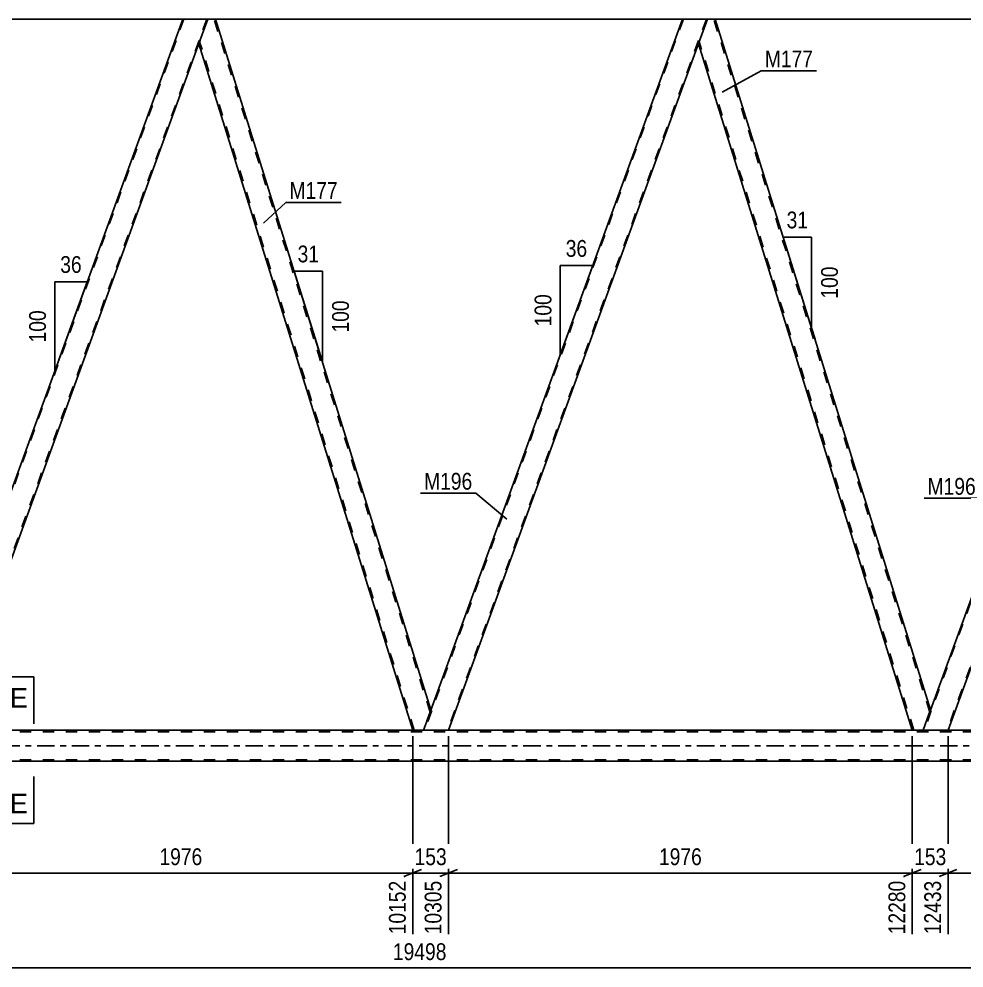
# Model space of a CAD drawing. Header units: millimetres. Extents: x 0 to 841, y 0 to 594.
# Drawn here: x 349.6 to 510.6, y 286.9 to 448.7 of the extents above; entities that cross this region are included whole.
import ezdxf

# ---------------------------------------------------------------- set-up
doc = ezdxf.new("R2010")
doc.units = ezdxf.units.MM
doc.linetypes.add('DXK_LINE_DOT2', pattern=[3.9198, 1.9599, -1.9599])
doc.linetypes.add('DXK_LINE_DOT3', pattern=[5.9187, 2.979, -0.9799, 0.9799, -0.9799])
doc.styles.add('Arial', font='ARIAL.TTF', dxfattribs={"height": 0.2})
doc.styles.add('Arial Narrow', font='ARIALN.TTF', dxfattribs={"height": 0.2})

# ---------------------------------------------------------------- blocks, each defined once
blk = doc.blocks.new('Part-814553284-4056 - 3941')
at = {"color": 7, "linetype": 'DXK_LINE_DOT2'}
for p, q in [((462.79, 448.66), (418.67, 327.44)), ((466.71, 448.66), (422.59, 327.44)), ((466.88, 448.66), (465.35, 444.46)), ((419.75, 330.87), (418.5, 327.44)), ((422.76, 327.44), (418.5, 327.44))]:
    blk.add_line(p, q, dxfattribs=at)
at = {"color": 2, "linetype": 'Continuous'}
for p, q in [((462.62, 448.66), (419.75, 330.87)), ((466.88, 448.66), (462.62, 448.66)), ((465.35, 444.46), (422.76, 327.44))]:
    blk.add_line(p, q, dxfattribs=at)
blk = doc.blocks.new('Part-814553284-4032 - 3941')
at = {"color": 7, "linetype": 'DXK_LINE_DOT2'}
for p, q in [((547.93, 448.66), (503.81, 327.44)), ((551.85, 448.66), (507.72, 327.44)), ((552.02, 448.66), (550.49, 444.46)), ((504.88, 330.87), (503.64, 327.44)), ((507.89, 327.44), (503.64, 327.44))]:
    blk.add_line(p, q, dxfattribs=at)
at = {"color": 2, "linetype": 'Continuous'}
for p, q in [((547.76, 448.66), (504.88, 330.87)), ((552.02, 448.66), (547.76, 448.66)), ((550.49, 444.46), (507.89, 327.44))]:
    blk.add_line(p, q, dxfattribs=at)
blk = doc.blocks.new('Part-814553284-4038 - 3941')
at = {"color": 2, "linetype": 'Continuous'}
for p, q in [((377.49, 448.66), (297.93, 448.66)), ((462.62, 448.66), (383.06, 448.66)), ((547.76, 448.66), (468.2, 448.66))]:
    blk.add_line(p, q, dxfattribs=at)
at = {"color": 7, "linetype": 'DXK_LINE_DOT2'}
for p, q in [((383.06, 448.66), (377.49, 448.66)), ((468.2, 448.66), (462.62, 448.66))]:
    blk.add_line(p, q, dxfattribs=at)
blk = doc.blocks.new('Part-814553284-4061 - 3941')
at = {"color": 2, "linetype": 'Continuous'}
for p, q in [((466.88, 448.66), (465.35, 444.47)), ((468.2, 448.66), (466.88, 448.66)), ((504.9, 330.92), (468.2, 448.66)), ((501.79, 327.44), (465.33, 444.41)), ((465.35, 444.47), (465.35, 444.46)), ((504.63, 330.17), (503.64, 327.44)), ((504.88, 330.86), (504.63, 330.17)), ((504.88, 330.87), (504.88, 330.86))]:
    blk.add_line(p, q, dxfattribs=at)
at = {"color": 7, "linetype": 'DXK_LINE_DOT2'}
for p, q in [((504.77, 330.54), (467.95, 448.66)), ((502.04, 327.44), (465.47, 444.79)), ((465.35, 444.47), (465.33, 444.41)), ((504.63, 330.17), (504.82, 330.7)), ((504.9, 330.92), (504.88, 330.87)), ((503.64, 327.44), (501.79, 327.44))]:
    blk.add_line(p, q, dxfattribs=at)
blk = doc.blocks.new('Part-814553284-4091 - 3941')
at = {"color": 2, "linetype": 'Continuous'}
for p, q in [((381.75, 448.66), (380.22, 444.47)), ((383.06, 448.66), (381.75, 448.66)), ((419.77, 330.92), (383.06, 448.66)), ((416.66, 327.44), (380.2, 444.41)), ((380.22, 444.47), (380.22, 444.46)), ((419.5, 330.17), (418.5, 327.44)), ((419.75, 330.86), (419.5, 330.17)), ((419.75, 330.87), (419.75, 330.86))]:
    blk.add_line(p, q, dxfattribs=at)
at = {"color": 7, "linetype": 'DXK_LINE_DOT2'}
for p, q in [((419.63, 330.54), (382.81, 448.66)), ((416.91, 327.44), (380.34, 444.79)), ((380.22, 444.47), (380.2, 444.41)), ((419.5, 330.17), (419.69, 330.7)), ((419.77, 330.92), (419.75, 330.87)), ((418.5, 327.44), (416.66, 327.44))]:
    blk.add_line(p, q, dxfattribs=at)
blk = doc.blocks.new('Part-814553284-4096 - 3941')
at = {"color": 7, "linetype": 'DXK_LINE_DOT2'}
for p, q in [((377.66, 448.66), (333.54, 327.45)), ((381.58, 448.66), (337.46, 327.45)), ((381.75, 448.66), (380.22, 444.46)), ((333.37, 327.45), (335.13, 332.27)), ((339.38, 332.27), (337.63, 327.45)), ((337.63, 327.45), (333.37, 327.45))]:
    blk.add_line(p, q, dxfattribs=at)
at = {"color": 2, "linetype": 'Continuous'}
for p, q in [((377.49, 448.66), (335.13, 332.27)), ((381.75, 448.66), (377.49, 448.66)), ((380.22, 444.46), (339.38, 332.27))]:
    blk.add_line(p, q, dxfattribs=at)
blk = doc.blocks.new('Part-814553284-4101 - 3941')
at = {"color": 7, "linetype": 'DXK_LINE_DOT2'}
for p, q in [((743.63, 327.2), (56.7, 327.21)), ((743.63, 322.4), (56.7, 322.41))]:
    blk.add_line(p, q, dxfattribs=at)
at = {"color": 2, "linetype": 'Continuous'}
for p, q in [((582.29, 327.44), (342.09, 327.45)), ((582.29, 322.16), (342.09, 322.17))]:
    blk.add_line(p, q, dxfattribs=at)
at = {"color": 7, "linetype": 'DXK_LINE_DOT3'}
blk.add_line((56.7, 324.81), (743.63, 324.8), dxfattribs=at)
blk = doc.blocks.new('StraightDimension-814553284-5178 - 3941')
at = {"color": 7, "linetype": 'Continuous'}
for p, q in [((507.89, 326.44), (507.89, 292.67)), ((586.93, 326.44), (586.93, 292.67)), ((509.39, 303.71), (506.39, 302.51)), ((507.89, 303.11), (586.93, 303.11)), ((585.43, 302.51), (588.43, 303.71))]:
    blk.add_line(p, q, dxfattribs=at)
at = {"color": 0}
blk.add_wipeout([(551.67, 303.86), (551.67, 308.06), (543.15, 308.06), (543.15, 303.86)], dxfattribs=at)
at = {"color": 0, "linetype": 'Continuous'}
blk.add_wipeout([(586.33, 302.41), (582.13, 302.41), (582.13, 292.07), (586.33, 292.07)], dxfattribs=at)
at = {"color": 3, "style": 'Arial Narrow'}
blk.add_text('1976', height=2.863, dxfattribs=at).set_placement((543.75, 304.46))
at = {"color": 3, "linetype": 'Continuous', "style": 'Arial Narrow'}
blk.add_text('14409', height=2.863, rotation=90.0002, dxfattribs=at).set_placement((585.73, 292.67))
blk = doc.blocks.new('StraightDimension-814553284-5140 - 3941')
at = {"color": 7, "linetype": 'Continuous'}
for p, q in [((422.76, 326.44), (422.76, 292.67)), ((501.79, 326.44), (501.79, 292.67)), ((424.26, 303.71), (421.26, 302.51)), ((422.76, 303.11), (501.79, 303.11)), ((500.29, 302.51), (503.29, 303.71))]:
    blk.add_line(p, q, dxfattribs=at)
at = {"color": 0}
blk.add_wipeout([(466.53, 303.86), (466.53, 308.06), (458.02, 308.06), (458.02, 303.86)], dxfattribs=at)
at = {"color": 0, "linetype": 'Continuous'}
blk.add_wipeout([(501.19, 302.41), (496.99, 302.41), (496.99, 292.07), (501.19, 292.07)], dxfattribs=at)
at = {"color": 3, "style": 'Arial Narrow'}
blk.add_text('1976', height=2.863, dxfattribs=at).set_placement((458.62, 304.46))
at = {"color": 3, "linetype": 'Continuous', "style": 'Arial Narrow'}
blk.add_text('12280', height=2.863, rotation=90.0002, dxfattribs=at).set_placement((500.59, 292.67))
blk = doc.blocks.new('StraightDimension-814553284-5102 - 3941')
at = {"color": 7, "linetype": 'Continuous'}
for p, q in [((337.63, 326.44), (337.63, 294.5)), ((416.66, 326.44), (416.66, 292.67)), ((339.13, 303.71), (336.13, 302.51)), ((337.63, 303.11), (416.66, 303.11)), ((415.16, 302.51), (418.16, 303.71))]:
    blk.add_line(p, q, dxfattribs=at)
at = {"color": 0}
blk.add_wipeout([(381.4, 303.86), (381.4, 308.06), (372.89, 308.06), (372.89, 303.86)], dxfattribs=at)
at = {"color": 0, "linetype": 'Continuous'}
blk.add_wipeout([(416.06, 302.41), (411.86, 302.41), (411.86, 292.07), (416.06, 292.07)], dxfattribs=at)
at = {"color": 3, "style": 'Arial Narrow'}
blk.add_text('1976', height=2.863, dxfattribs=at).set_placement((373.49, 304.46))
at = {"color": 3, "linetype": 'Continuous', "style": 'Arial Narrow'}
blk.add_text('10152', height=2.863, rotation=90.0002, dxfattribs=at).set_placement((415.46, 292.67))
blk = doc.blocks.new('StraightDimension-814553284-5267 - 3941')
at = {"color": 7, "linetype": 'Continuous'}
blk.add_line((45.84, 286.93), (789.85, 286.93), dxfattribs=at)
at = {"color": 0}
blk.add_wipeout([(423.02, 287.68), (423.02, 291.88), (412.68, 291.88), (412.68, 287.68)], dxfattribs=at)
at = {"color": 3, "style": 'Arial Narrow'}
blk.add_text('19498', height=2.863, dxfattribs=at).set_placement((413.28, 288.28))
blk = doc.blocks.new('StraightDimension-814553284-5121 - 3941')
at = {"color": 7, "linetype": 'Continuous'}
for p, q in [((416.66, 326.44), (416.66, 292.67)), ((422.76, 326.44), (422.76, 292.67)), ((415.16, 302.51), (418.16, 303.71)), ((416.66, 303.11), (422.76, 303.11)), ((424.26, 303.71), (421.26, 302.51))]:
    blk.add_line(p, q, dxfattribs=at)
at = {"color": 0}
blk.add_wipeout([(423.05, 303.86), (423.05, 308.06), (416.37, 308.06), (416.37, 303.86)], dxfattribs=at)
at = {"color": 0, "linetype": 'Continuous'}
blk.add_wipeout([(422.16, 302.41), (417.96, 302.41), (417.96, 292.07), (422.16, 292.07)], dxfattribs=at)
at = {"color": 3, "style": 'Arial Narrow'}
blk.add_text('153', height=2.863, dxfattribs=at).set_placement((416.97, 304.46))
at = {"color": 3, "linetype": 'Continuous', "style": 'Arial Narrow'}
blk.add_text('10305', height=2.863, rotation=90.0002, dxfattribs=at).set_placement((421.56, 292.67))
blk = doc.blocks.new('StraightDimension-814553284-5159 - 3941')
at = {"color": 7, "linetype": 'Continuous'}
for p, q in [((501.79, 326.44), (501.79, 292.67)), ((507.89, 326.44), (507.89, 292.67)), ((500.29, 302.51), (503.29, 303.71)), ((501.79, 303.11), (507.89, 303.11)), ((509.39, 303.71), (506.39, 302.51))]:
    blk.add_line(p, q, dxfattribs=at)
at = {"color": 0}
blk.add_wipeout([(508.19, 303.86), (508.19, 308.06), (501.5, 308.06), (501.5, 303.86)], dxfattribs=at)
at = {"color": 0, "linetype": 'Continuous'}
blk.add_wipeout([(507.29, 302.41), (503.09, 302.41), (503.09, 292.07), (507.29, 292.07)], dxfattribs=at)
at = {"color": 3, "style": 'Arial Narrow'}
blk.add_text('153', height=2.863, dxfattribs=at).set_placement((502.1, 304.46))
at = {"color": 3, "linetype": 'Continuous', "style": 'Arial Narrow'}
blk.add_text('12433', height=2.863, rotation=90.0002, dxfattribs=at).set_placement((506.69, 292.67))
blk = doc.blocks.new('AngleDimension-814553284-24313 - 3941')
at = {"color": 7, "linetype": 'Continuous'}
for p, q in [((355.65, 403.89), (361.19, 403.89)), ((355.65, 388.67), (361.19, 403.89)), ((355.65, 388.67), (355.65, 403.89)), ((356.34, 390.55), (361.19, 403.89))]:
    blk.add_line(p, q, dxfattribs=at)
at = {"color": 0}
for points in [[(360.85, 404.79), (360.85, 408.99), (355.99, 408.99), (355.99, 404.79)], [(354.75, 399.62), (350.55, 399.62), (350.55, 392.94), (354.75, 392.94)]]:
    blk.add_wipeout(points, dxfattribs=at)
at = {"color": 3, "style": 'Arial Narrow'}
blk.add_text('36', height=2.863, dxfattribs=at).set_placement((356.59, 405.39))
blk.add_text('100', height=2.863, rotation=90.0002, dxfattribs=at).set_placement((354.15, 393.54))
blk = doc.blocks.new('AngleDimension-814553284-24327 - 3941')
at = {"color": 7, "linetype": 'Continuous'}
for p, q in [((441.79, 406.63), (447.33, 406.63)), ((441.79, 391.41), (447.33, 406.63)), ((441.79, 391.41), (441.79, 406.63)), ((440.85, 388.84), (441.79, 391.41))]:
    blk.add_line(p, q, dxfattribs=at)
at = {"color": 0}
for points in [[(446.98, 407.53), (446.98, 411.73), (442.13, 411.73), (442.13, 407.53)], [(440.89, 402.36), (436.69, 402.36), (436.69, 395.68), (440.89, 395.68)]]:
    blk.add_wipeout(points, dxfattribs=at)
at = {"color": 3, "style": 'Arial Narrow'}
blk.add_text('36', height=2.863, dxfattribs=at).set_placement((442.73, 408.13))
blk.add_text('100', height=2.863, rotation=90.0002, dxfattribs=at).set_placement((440.29, 396.28))
blk = doc.blocks.new('AngleDimension-814553284-24341 - 3941')
at = {"color": 7, "linetype": 'Continuous'}
for p, q in [((400.59, 392.44), (396.46, 405.69)), ((401.28, 405.69), (396.46, 405.69)), ((401.28, 390.23), (396.46, 405.69)), ((401.28, 390.23), (401.28, 405.69))]:
    blk.add_line(p, q, dxfattribs=at)
at = {"color": 0}
for points in [[(401.3, 406.59), (401.3, 410.79), (396.44, 410.79), (396.44, 406.59)], [(406.38, 401.3), (402.18, 401.3), (402.18, 394.62), (406.38, 394.62)]]:
    blk.add_wipeout(points, dxfattribs=at)
at = {"color": 3, "style": 'Arial Narrow'}
blk.add_text('31', height=2.863, dxfattribs=at).set_placement((397.04, 407.19))
blk.add_text('100', height=2.863, rotation=90.0002, dxfattribs=at).set_placement((405.78, 395.22))
blk = doc.blocks.new('AngleDimension-814553284-24355 - 3941')
at = {"color": 7, "linetype": 'Continuous'}
for p, q in [((484.61, 411.48), (479.79, 411.48)), ((484.61, 396.01), (479.79, 411.48)), ((484.61, 396.01), (484.61, 411.48)), ((485.22, 394.07), (484.61, 396.01))]:
    blk.add_line(p, q, dxfattribs=at)
at = {"color": 0}
for points in [[(484.63, 412.38), (484.63, 416.58), (479.77, 416.58), (479.77, 412.38)], [(489.71, 407.09), (485.51, 407.09), (485.51, 400.4), (489.71, 400.4)]]:
    blk.add_wipeout(points, dxfattribs=at)
at = {"color": 3, "style": 'Arial Narrow'}
blk.add_text('31', height=2.863, dxfattribs=at).set_placement((480.37, 412.98))
blk.add_text('100', height=2.863, rotation=90.0002, dxfattribs=at).set_placement((489.11, 401))
blk = doc.blocks.new('Mark-814553284-4057 - 3941')
at = {"color": 0}
blk.add_wipeout([(484.88, 440.43), (484.88, 443.43), (476.65, 443.43), (476.65, 440.43)], dxfattribs=at)
blk.add_wipeout([(484.88, 440.43), (484.88, 443.43), (476.65, 443.43), (476.65, 440.43)], dxfattribs=at)
at = {"color": 30, "linetype": 'Continuous'}
for p, q in [((469.38, 436.17), (476.05, 439.83)), ((476.05, 439.83), (485.48, 439.83))]:
    blk.add_line(p, q, dxfattribs=at)
at = {"color": 3, "style": 'Arial Narrow'}
blk.add_text('M177', height=2.863, dxfattribs=at).set_placement((476.65, 440.43))
blk = doc.blocks.new('Mark-814553284-4028 - 3941')
at = {"color": 0}
blk.add_wipeout([(512.61, 367.58), (512.61, 370.58), (504.39, 370.58), (504.39, 367.58)], dxfattribs=at)
blk.add_wipeout([(512.61, 367.58), (512.61, 370.58), (504.39, 370.58), (504.39, 367.58)], dxfattribs=at)
at = {"color": 30, "linetype": 'Continuous'}
for p in [(503.79, 366.98), (516.26, 359.02)]:
    blk.add_line(p, (513.21, 366.98), dxfattribs=at)
at = {"color": 3, "style": 'Arial Narrow'}
blk.add_text('M196', height=2.863, dxfattribs=at).set_placement((504.39, 367.58))
blk = doc.blocks.new('Mark-814553284-4052 - 3941')
at = {"color": 0}
blk.add_wipeout([(426.82, 368.45), (426.82, 371.45), (418.59, 371.45), (418.59, 368.45)], dxfattribs=at)
blk.add_wipeout([(426.82, 368.45), (426.82, 371.45), (418.59, 371.45), (418.59, 368.45)], dxfattribs=at)
at = {"color": 30, "linetype": 'Continuous'}
for p in [(417.99, 367.85), (432.67, 363.4)]:
    blk.add_line(p, (427.42, 367.85), dxfattribs=at)
at = {"color": 3, "style": 'Arial Narrow'}
blk.add_text('M196', height=2.863, dxfattribs=at).set_placement((418.59, 368.45))
blk = doc.blocks.new('Mark-814553284-4087 - 3941')
at = {"color": 0}
blk.add_wipeout([(403.87, 418), (403.87, 421), (395.65, 421), (395.65, 418)], dxfattribs=at)
blk.add_wipeout([(403.87, 418), (403.87, 421), (395.65, 421), (395.65, 418)], dxfattribs=at)
at = {"color": 30, "linetype": 'Continuous'}
for p, q in [((391.2, 413.87), (395.05, 417.4)), ((395.05, 417.4), (404.47, 417.4))]:
    blk.add_line(p, q, dxfattribs=at)
at = {"color": 3, "style": 'Arial Narrow'}
blk.add_text('M177', height=2.863, dxfattribs=at).set_placement((395.65, 418))
blk = doc.blocks.new('SectionMark-814553284-5613 - 3941')
at = {"linetype": 'Continuous'}
for points in [[(346.59, 336.55), (346.59, 335.3), (344.09, 336.55)], [(346.59, 312.79), (346.59, 311.54), (344.09, 311.54)]]:
    blk.add_hatch(color=6, dxfattribs=at).paths.add_polyline_path(points)
at = {"color": 6, "linetype": 'Continuous'}
for p, q in [((344.09, 336.55), (346.59, 337.8)), ((352.09, 336.55), (344.09, 336.55)), ((344.09, 336.55), (346.59, 335.3)), ((346.59, 335.3), (346.59, 337.8)), ((352.09, 336.55), (352.09, 328.55)), ((352.09, 311.54), (352.09, 319.54)), ((344.09, 311.54), (346.59, 312.79)), ((346.59, 312.79), (346.59, 310.29)), ((352.09, 311.54), (344.09, 311.54)), ((346.59, 310.29), (344.09, 311.54))]:
    blk.add_line(p, q, dxfattribs=at)
at = {"color": 0, "linetype": 'Continuous'}
for points in [[(351.09, 331.3), (351.09, 334.8), (347.98, 334.8), (347.98, 331.3)], [(351.09, 313.29), (351.09, 316.79), (347.98, 316.79), (347.98, 313.29)]]:
    blk.add_wipeout(points, dxfattribs=at)
at = {"color": 3, "linetype": 'Continuous', "style": 'Arial'}
for p in [(347.98, 331.3), (347.98, 313.29)]:
    blk.add_text('E', height=3.34, dxfattribs=at).set_placement(p)

msp = doc.modelspace()

# ---------------------------------------------------------------- block references
for name in ['Part-814553284-4038 - 3941', 'Part-814553284-4096 - 3941', 'Part-814553284-4091 - 3941', 'Part-814553284-4056 - 3941', 'Part-814553284-4061 - 3941', 'Part-814553284-4032 - 3941', 'Part-814553284-4101 - 3941']:
    msp.add_blockref(name, (0, 0))

# ---------------------------------------------------------------- next in the draw order: block references
for name in ['StraightDimension-814553284-5102 - 3941', 'StraightDimension-814553284-5140 - 3941', 'StraightDimension-814553284-5178 - 3941']:
    msp.add_blockref(name, (0, 0))

# ---------------------------------------------------------------- next in the draw order: block references
msp.add_blockref('StraightDimension-814553284-5267 - 3941', (0, 0))

# ---------------------------------------------------------------- next in the draw order: block references
for name in ['Mark-814553284-4057 - 3941', 'Mark-814553284-4087 - 3941', 'AngleDimension-814553284-24355 - 3941', 'AngleDimension-814553284-24327 - 3941', 'AngleDimension-814553284-24341 - 3941', 'AngleDimension-814553284-24313 - 3941', 'Mark-814553284-4052 - 3941', 'Mark-814553284-4028 - 3941', 'SectionMark-814553284-5613 - 3941', 'StraightDimension-814553284-5121 - 3941', 'StraightDimension-814553284-5159 - 3941']:
    msp.add_blockref(name, (0, 0))

doc.saveas('drawing.dxf')
